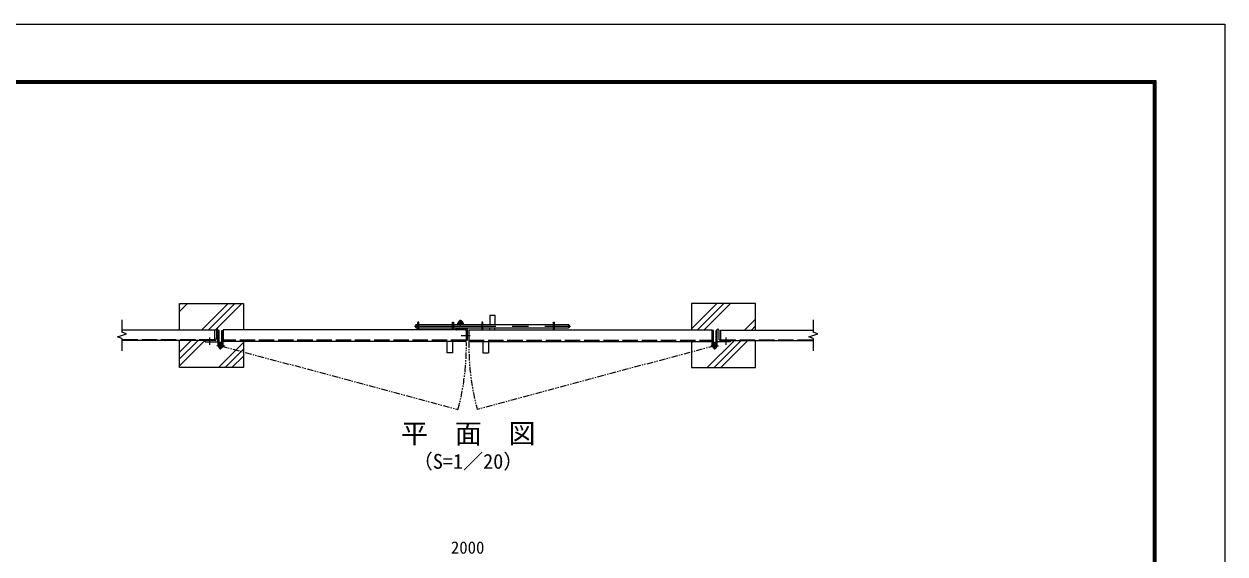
# Model space of a CAD drawing. Units: millimetres at full size; details may follow other scales. Extents: x -4200 to 4200, y -2970 to 2970.
# Drawn here: x -491 to 4200, y 903 to 2970 of the extents above; entities that cross this region are included whole.
import ezdxf
from ezdxf.enums import TextEntityAlignment as Align

# ---------------------------------------------------------------- set-up
doc = ezdxf.new("R2010")
doc.units = ezdxf.units.MM
doc.header["$LTSCALE"] = 10
for name, pattern in [('DASHED', [7.5, 6, -1.5]), ('USER1', [50.8, 31.75, -6.35, 6.35, -6.35]), ('USER2', [5, 2.5, -0.5, 0.5, -0.5, 0.5, -0.5])]:
    doc.linetypes.add(name, pattern=pattern)
doc.layers.add('0-0_D-TTL-TXT', color=7, linetype='Continuous')
for name, color, linetype, lineweight in [('0-1_D-STR3', 3, 'Continuous', 13), ('0-2_D-BMK', 2, 'USER1', 13), ('0-3_D-STR1', 1, 'Continuous', 18), ('0-5_D-STR4', 7, 'Continuous', 18), ('0-7_D-STR-DIM', 7, 'Continuous', 13), ('0-9_D-DCR-HCH', 7, 'Continuous', 13), ('0-B_D-TTL', 7, 'Continuous', 18)]:
    doc.layers.add(name, color=color, linetype=linetype, lineweight=lineweight)
doc.styles.add('ＭＳ ゴシック', font='')
doc.styles.get('ＭＳ ゴシック').set_extended_font_data('MS Gothic')

msp = doc.modelspace()

# ---------------------------------------------------------------- linework, layer by layer
at = {"layer": '0-1_D-STR3'}
for p, q in [((1329.07, 1833.85), (1329.07, 1797.85)), ((1329.07, 1833.85), (1348.07, 1833.85)), ((1348.07, 1833.85), (1348.07, 1797.85)), ((1038.57, 1795.85), (1040.57, 1797.85)), ((1038.57, 1795.85), (1038.57, 1786.85)), ((1038.57, 1786.85), (1040.57, 1784.85)), ((1040.57, 1784.85), (1040.57, 1797.85)), ((1040.57, 1797.85), (1046.99, 1797.85)), ((1040.57, 1784.85), (1046.99, 1784.85)), ((1046.99, 1777.35), (1046.99, 1806.85)), ((1051.49, 1806.85), (1046.99, 1806.85)), ((1051.49, 1777.35), (1051.49, 1806.85)), ((1051.49, 1797.85), (1182.49, 1797.85)), ((1051.49, 1784.85), (1182.49, 1784.85)), ((1182.49, 1777.35), (1182.49, 1806.85)), ((1182.49, 1806.85), (1186.99, 1806.85)), ((1186.99, 1806.85), (1186.99, 1777.35)), ((1186.99, 1797.85), (1296.99, 1797.85)), ((1186.99, 1784.85), (1296.99, 1784.85)), ((1199.49, 1784.35), (1199.49, 1781.35)), ((1229.49, 1784.35), (1199.49, 1784.35)), ((1199.99, 1784.35), (1199.99, 1784.85)), ((1228.99, 1784.85), (1228.99, 1784.35)), ((1229.49, 1784.35), (1229.49, 1781.35)), ((1296.99, 1806.85), (1296.99, 1777.35)), ((1301.49, 1806.85), (1296.99, 1806.85)), ((1301.49, 1777.35), (1301.49, 1806.85)), ((1301.49, 1797.85), (1577.49, 1797.85)), ((1301.49, 1784.85), (1577.49, 1784.85)), ((1329.07, 1777.35), (1329.07, 1784.85)), ((1348.07, 1777.35), (1348.07, 1784.85)), ((1577.49, 1777.35), (1577.49, 1806.85)), ((1577.49, 1806.85), (1581.99, 1806.85)), ((1581.99, 1777.35), (1581.99, 1806.85)), ((1581.99, 1797.85), (1636.57, 1797.85)), ((1581.99, 1784.85), (1636.57, 1784.85)), ((1636.57, 1797.85), (1636.57, 1784.85)), ((1636.57, 1797.85), (1638.57, 1795.85)), ((1638.57, 1786.85), (1636.57, 1784.85)), ((1638.57, 1795.85), (1638.57, 1786.85)), ((267.29, 1715.15), (267.29, 1774.85)), ((282.19, 1715.15), (282.19, 1774.85)), ((282.19, 1774.85), (286.69, 1774.85)), ((286.69, 1715.15), (286.69, 1774.85)), ((1232.99, 1777.35), (1198.99, 1777.35)), ((1229.49, 1781.35), (1199.49, 1781.35)), ((1236.99, 1773.35), (1236.99, 1739.35)), ((1240.99, 1736.35), (1239.99, 1736.35)), ((1240.99, 1736.35), (1240.99, 1781.35)), ((2197.29, 1715.15), (2197.29, 1774.85)), ((2201.79, 1774.85), (2197.29, 1774.85)), ((2201.79, 1715.15), (2201.79, 1774.85)), ((2216.69, 1715.15), (2216.69, 1774.85)), ((282.19, 1723.34), (279.78, 1719.54)), ((1160.99, 1732.35), (1160.99, 1687.35)), ((1182.99, 1732.35), (1182.99, 1687.35)), ((1300.99, 1732.35), (1300.99, 1687.35)), ((1322.99, 1732.35), (1322.99, 1687.35)), ((2201.79, 1723.34), (2204.2, 1719.54)), ((1182.99, 1687.35), (1160.99, 1687.35)), ((1300.99, 1687.35), (1322.99, 1687.35))]:
    msp.add_line(p, q, dxfattribs=at)
for points in [[(271.79, 1723.34), (271.79, 1774.85), (267.29, 1774.85)], [(1240.99, 1781.35), (1195.99, 1781.35), (1195.99, 1780.35)], [(2212.19, 1723.34), (2212.19, 1774.85), (2216.69, 1774.85)]]:
    msp.add_lwpolyline(points, dxfattribs=at)
for centre, radius, start, end in [((1214.49, 1803.25), 9.55, 325.56727, 214.43273), ((1214.49, 1803.25), 8.35, 319.70684, 220.29317), ((1214.49, 1803.25), 8.1, 318.19015, 221.80986), ((1214.49, 1803.25), 6.5, 303.82287, 236.17714), ((1198.99, 1780.35), 3, 180, 270.00011), ((1232.99, 1773.35), 4, 0.00001, 90.00011), ((1239.99, 1739.35), 3, 180, 270), ((276.99, 1715.15), 9.7, 57.58265, 0), ((276.99, 1715.15), 5.2, 57.58265, 0), ((2206.99, 1715.15), 9.7, 180, 122.41735), ((2206.99, 1715.15), 5.2, 180, 122.41735)]:
    msp.add_arc(centre, radius, start, end, dxfattribs=at)
at = {"layer": '0-2_D-BMK'}
for p, q in [((1035.15, 1791.35), (1643.9, 1791.35)), ((1201.17, 1803.25), (1227.81, 1803.25)), ((1214.49, 1789.93), (1214.49, 1816.58)), ((233.99, 1747.35), (233.99, 1718.35)), ((1217.13, 1754.85), (1251.74, 1754.85)), ((2249.99, 1747.35), (2249.99, 1718.35)), ((291.85, 1715.15), (262.13, 1715.15)), ((276.99, 1700.29), (276.99, 1730.02)), ((2192.13, 1715.15), (2221.85, 1715.15)), ((2206.99, 1700.29), (2206.99, 1730.02))]:
    msp.add_line(p, q, dxfattribs=at)
at = {"layer": '0-2_D-BMK', "linetype": 'USER2'}
for p, q in [((276.99, 1715.15), (1204.43, 1466.65)), ((2206.99, 1715.15), (1279.55, 1466.65))]:
    msp.add_line(p, q, dxfattribs=at)
for centre, start, end in [((276.99, 1715.15), 345, 1.02644), ((2206.99, 1715.15), 178.97356, 195)]:
    msp.add_arc(centre, 960.15, start, end, dxfattribs=at)
at = {"layer": '0-3_D-STR1'}
for p, q in [((253.99, 1775.85), (-108.01, 1775.85)), ((254.49, 1735.85), (221.49, 1735.85)), ((260.99, 1775.35), (260.99, 1742.35)), ((1236.99, 1777.35), (286.99, 1777.35)), ((286.99, 1777.35), (286.99, 1737.35)), ((1236.99, 1777.35), (1236.99, 1737.35)), ((1246.99, 1777.35), (2196.99, 1777.35)), ((1246.99, 1777.35), (1246.99, 1737.35)), ((2196.99, 1777.35), (2196.99, 1737.35)), ((2222.99, 1775.35), (2222.99, 1742.35)), ((2229.49, 1735.85), (2262.49, 1735.85)), ((2229.99, 1775.85), (2229.99, 1735.85)), ((2229.99, 1775.85), (2591.99, 1775.85)), ((2229.99, 1735.85), (2591.99, 1735.85)), ((1231.99, 1732.35), (291.99, 1732.35)), ((1251.99, 1732.35), (2191.99, 1732.35))]:
    msp.add_line(p, q, dxfattribs=at)
at = {"layer": '0-3_D-STR1', "linetype": 'DASHED'}
for p, q in [((253.99, 1738.85), (-108.01, 1738.85)), ((1236.89, 1736.35), (287.09, 1736.35)), ((1247.09, 1736.35), (2196.89, 1736.35)), ((2229.99, 1738.85), (2591.99, 1738.85))]:
    msp.add_line(p, q, dxfattribs=at)
at = {"layer": '0-3_D-STR1'}
for points in [[(253.99, 1775.85), (253.99, 1735.85), (-108.01, 1735.85)], [(266.99, 1729.85), (266.99, 1779.85), (265.49, 1779.85)], [(2216.99, 1729.85), (2216.99, 1779.85), (2218.49, 1779.85)], [(216.99, 1731.35), (216.99, 1729.85), (266.99, 1729.85)], [(2266.99, 1731.35), (2266.99, 1729.85), (2216.99, 1729.85)]]:
    msp.add_lwpolyline(points, dxfattribs=at)
for centre, radius, start, end in [((221.49, 1731.35), 4.5, 90, 180), ((254.49, 1742.35), 6.5, 270, 0), ((265.49, 1775.35), 4.5, 90, 180), ((2218.49, 1775.35), 4.5, 360, 90), ((2229.49, 1742.35), 6.5, 180, 270), ((2262.49, 1731.35), 4.5, 360, 90)]:
    msp.add_arc(centre, radius, start, end, dxfattribs=at)
at = {"layer": '0-3_D-STR1', "linetype": 'DASHED'}
for centre, start, end in [((291.99, 1737.35), 180, 270), ((1231.99, 1737.35), 270, 0), ((1251.99, 1737.35), 180, 270), ((2191.99, 1737.35), 270, 0)]:
    msp.add_arc(centre, 5, start, end, dxfattribs=at)
at = {"layer": '0-5_D-STR4'}
for p, q in [((116.99, 1879.85), (366.99, 1879.85)), ((116.99, 1775.85), (116.99, 1879.85)), ((366.99, 1879.85), (366.99, 1777.35)), ((2116.99, 1879.85), (2116.99, 1777.35)), ((2366.99, 1879.85), (2116.99, 1879.85)), ((2366.99, 1775.85), (2366.99, 1879.85)), ((366.99, 1732.35), (366.99, 1629.85)), ((2116.99, 1732.35), (2116.99, 1629.85))]:
    msp.add_line(p, q, dxfattribs=at)
for points in [[(366.99, 1629.85), (116.99, 1629.85), (116.99, 1735.85)], [(2116.99, 1629.85), (2366.99, 1629.85), (2366.99, 1735.85)]]:
    msp.add_lwpolyline(points, dxfattribs=at)
at = {"layer": '0-7_D-STR-DIM'}
for p, q in [((-108.01, 1815.85), (-108.01, 1768.68)), ((2591.99, 1815.85), (2591.99, 1768.68)), ((-125.63, 1749.44), (-90.39, 1762.27)), ((-108.01, 1743.03), (-125.63, 1749.44)), ((-90.39, 1762.27), (-108.01, 1768.68)), ((-108.01, 1743.03), (-108.01, 1695.85)), ((2574.37, 1749.44), (2609.61, 1762.27)), ((2591.99, 1743.03), (2574.37, 1749.44)), ((2609.61, 1762.27), (2591.99, 1768.68)), ((2591.99, 1743.03), (2591.99, 1695.85))]:
    msp.add_line(p, q, dxfattribs=at)
at = {"layer": '0-9_D-DCR-HCH'}
for p, q in [((116.99, 1849.35), (147.5, 1879.85)), ((116.99, 1875.86), (120.98, 1879.85)), ((202.6, 1775.85), (306.6, 1879.85)), ((229.11, 1775.85), (333.11, 1879.85)), ((255.63, 1775.85), (359.63, 1879.85)), ((2188.48, 1799.51), (2268.82, 1879.85)), ((2166.32, 1777.35), (2188.48, 1799.51)), ((2323.92, 1775.85), (2366.99, 1818.93)), ((2350.43, 1775.85), (2366.99, 1792.41)), ((116.99, 1637.22), (215.63, 1735.85)), ((116.99, 1663.73), (189.11, 1735.85)), ((116.99, 1690.25), (162.6, 1735.85)), ((2177.92, 1629.85), (2283.92, 1735.85)), ((2204.43, 1629.85), (2310.43, 1735.85)), ((2230.95, 1629.85), (2336.95, 1735.85)), ((268.73, 1629.85), (366.99, 1728.12)), ((295.24, 1629.85), (366.99, 1701.6)), ((2116.99, 1728.03), (2121.32, 1732.35)), ((321.76, 1629.85), (366.99, 1675.08))]:
    msp.add_line(p, q, dxfattribs=at)
for points in [[(2116.99, 1781.06), (2146.65, 1810.72), (2215.78, 1879.85)], [(2139.8, 1777.35), (2167.57, 1805.12), (2242.3, 1879.85)]]:
    msp.add_lwpolyline(points, dxfattribs=at)
at = {"layer": '0-B_D-TTL', "color": 2}
msp.add_lwpolyline([(-4200, 2970), (4200, 2970), (4200, -2970), (-4200, -2970)], close=True, dxfattribs=at)
at = {"layer": '0-B_D-TTL'}
for points in [[(-3930, 2750), (3930, 2750), (3930, -2750), (-3930, -2750)], [(-3927.5, 2747.5), (3927.5, 2747.5), (3927.5, -2747.5), (-3927.5, -2747.5)], [(-3925, 2745), (3925, 2745), (3925, -2745), (-3925, -2745)], [(-3922.5, 2742.5), (3922.5, 2742.5), (3922.5, -2742.5), (-3922.5, -2742.5)], [(-3920, 2740), (3920, 2740), (3920, -2740), (-3920, -2740)]]:
    msp.add_lwpolyline(points, close=True, dxfattribs=at)

# ---------------------------------------------------------------- texts
at = {"layer": '0-0_D-TTL-TXT', "style": 'ＭＳ ゴシック'}
for s, height, p in [('平\u3000面\u3000図', 76.98, (982.09, 1311.33)), ('（S=1／20）', 57.7, (1027.58, 1218.13))]:
    msp.add_text(s, height=height, dxfattribs=at).set_placement(p, align=Align.BOTTOM_LEFT)
at = {"layer": '0-7_D-STR-DIM', "style": 'ＭＳ ゴシック'}
msp.add_text('2000', height=48.09, dxfattribs=at).set_placement((1176.72, 889.61), align=Align.BOTTOM_LEFT)

doc.saveas('drawing.dxf')
